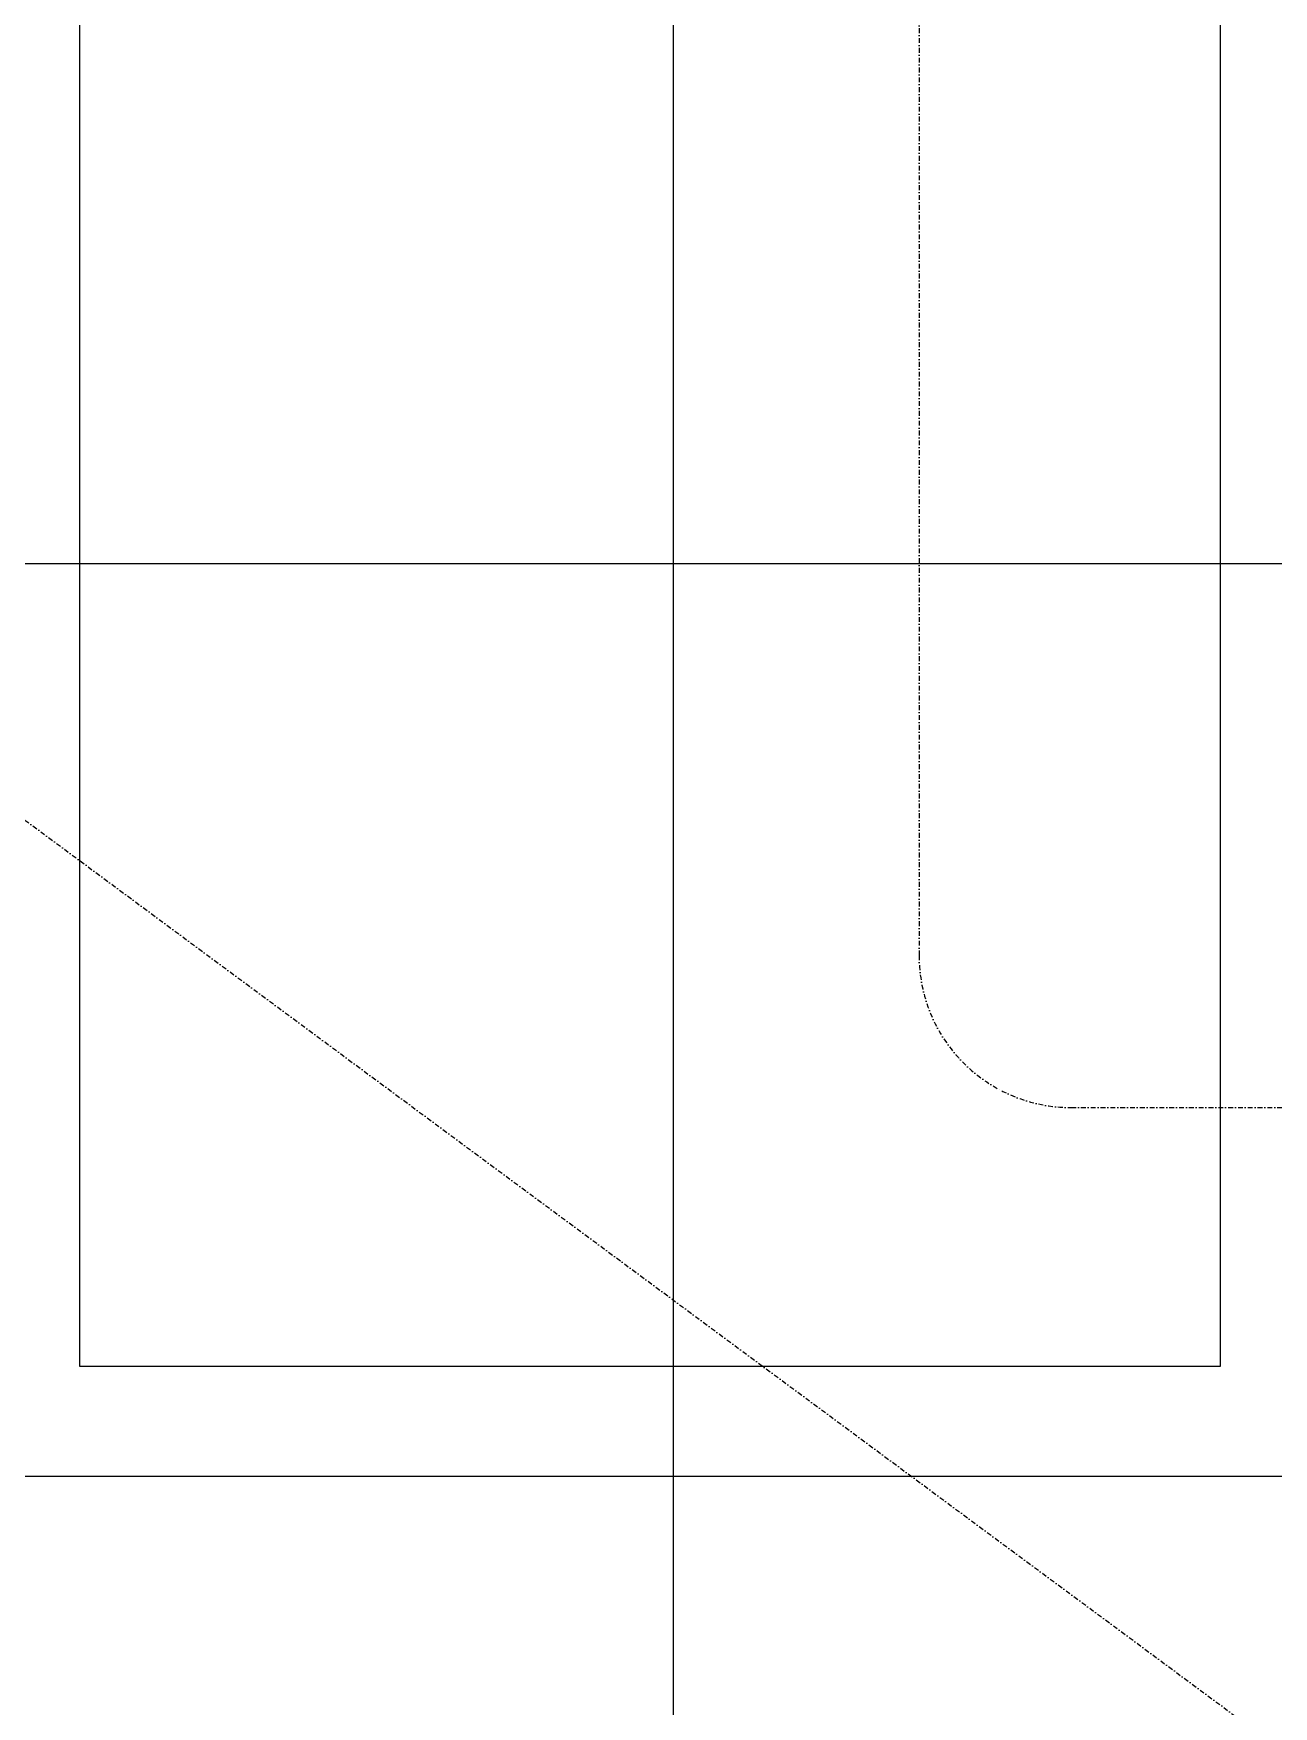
# Model space of a CAD drawing. Extents: x -560814 to 57327, y -29287 to 19916.
# Drawn here: x 11576 to 12391, y 6759 to 7858 of the extents above; entities that cross this region are included whole.
import ezdxf

# ---------------------------------------------------------------- set-up
doc = ezdxf.new("R2010")
doc.units = 0
doc.header["$LTSCALE"] = 0.25
doc.linetypes.add('DASHDOT', pattern=[25.4, 12.7, -6.35, 0, -6.35])
doc.layers.add('01-First Floor$0$FALSE CEILING', color=251, linetype='Continuous')
for name, color, linetype, lineweight in [('01-First Floor$0$LOADING', 253, 'Continuous', 5), ('E-LITE-CLNG-CNDT', 6, 'DASHDOT', 35), ('T-DATA-CLNG-COND', 51, 'DASHDOT', 25)]:
    doc.layers.add(name, color=color, linetype=linetype, lineweight=lineweight)

# ---------------------------------------------------------------- blocks, each defined once
blk = doc.blocks.new('01-First Floor')
at = {"layer": '01-First Floor$0$FALSE CEILING', "linetype": 'Continuous'}
for p, q in [((11996.4, 5110), (11996.4, 8553.5)), ((8396.4, 7510), (13106, 7510)), ((8396.4, 6910), (13106, 6910))]:
    blk.add_line(p, q, dxfattribs=at)
at = {"layer": '01-First Floor$0$FALSE CEILING', "elevation": -0.1}
blk.add_lwpolyline([(12356, 8482.3), (11606, 8482.3), (11606, 6982.3), (12356, 6982.3)], close=True, dxfattribs=at)
at = {"layer": '01-First Floor$0$LOADING', "elevation": -0.1}
blk.add_lwpolyline([(12356, 8482.3), (11606, 8482.3), (11606, 6982.3), (12356, 6982.3)], close=True, dxfattribs=at)

msp = doc.modelspace()

# ---------------------------------------------------------------- linework, layer by layer
at = {"layer": 'T-DATA-CLNG-COND', "elevation": 0}
msp.add_lwpolyline([(12157.9, 8306.9), (12157.9, 7252.4, 0.414214), (12257.9, 7152.4), (14806, 7152.4)], format="xyb", dxfattribs=at)
at = {"layer": 'T-DATA-CLNG-COND'}
msp.add_lwpolyline([(8699.5, 7760.2), (10971.6, 7760.2, -0.160684), (11031.1, 7740.5), (12689.4, 6512.8, 0.160684), (12748.9, 6493.2), (14806, 6493.2)], format="xyb", dxfattribs=at)

# ---------------------------------------------------------------- block references
at = {"layer": 'E-LITE-CLNG-CNDT'}
msp.add_blockref('01-First Floor', (0, 0), dxfattribs=at)

doc.saveas('drawing.dxf')
